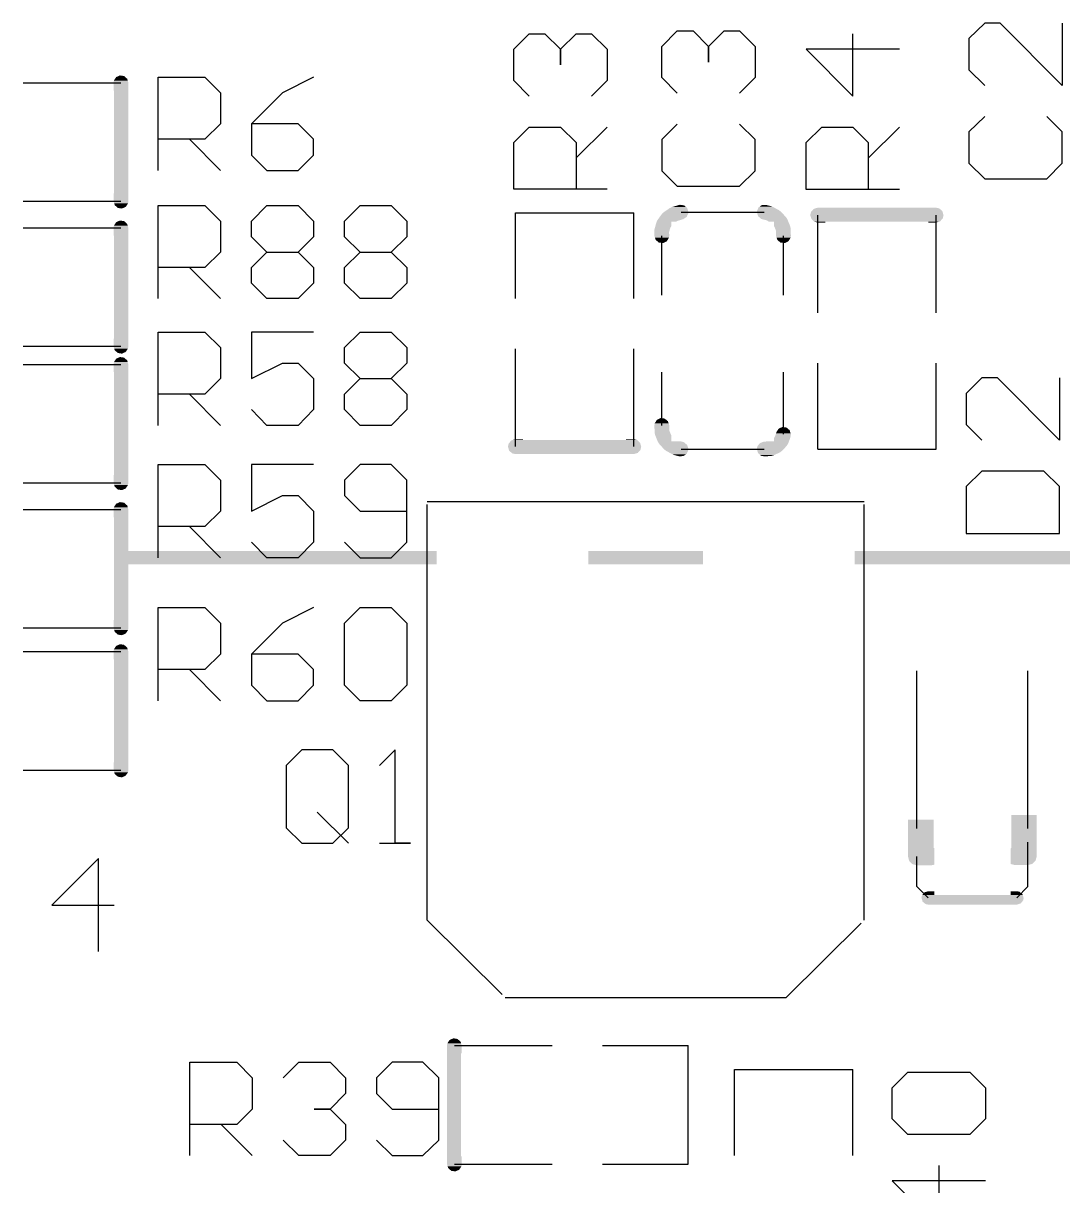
# Model space of a CAD drawing. Extents: x 0 to 3.48, y -0.08 to 2.34.
# Drawn here: x 1.6284 to 1.9795, y 0.7726 to 1.1652 of the extents above; entities that cross this region are included whole.
import ezdxf

# ---------------------------------------------------------------- set-up
doc = ezdxf.new("R2010")
doc.units = 0
doc.layers.add('GTO', color=7, linetype='Continuous')

msp = doc.modelspace()

# ---------------------------------------------------------------- linework, layer by layer
at = {"layer": 'GTO'}
for points in [[(1.8493, 1.1416), (1.8441, 1.1469), (1.8441, 1.1574), (1.8493, 1.1626), (1.8546, 1.1626), (1.8598, 1.1574), (1.8598, 1.1521), (1.8598, 1.1574), (1.8651, 1.1626), (1.8703, 1.1626), (1.8756, 1.1574), (1.8756, 1.1469), (1.8703, 1.1416)], [(1.9793, 1.1652), (1.9793, 1.1442), (1.9583, 1.1652), (1.9531, 1.1652), (1.9478, 1.16), (1.9478, 1.1495), (1.9531, 1.1442)], [(1.7993, 1.1406), (1.7941, 1.1459), (1.7941, 1.1564), (1.7993, 1.1616), (1.8046, 1.1616), (1.8098, 1.1564), (1.8098, 1.1511), (1.8098, 1.1564), (1.8151, 1.1616), (1.8203, 1.1616), (1.8256, 1.1564), (1.8256, 1.1459), (1.8203, 1.1406)], [(1.9243, 1.1564), (1.8928, 1.1564), (1.9086, 1.1406), (1.9086, 1.1616)], [(1.674, 1.1155), (1.674, 1.147), (1.6897, 1.147), (1.695, 1.1417), (1.695, 1.1312), (1.6897, 1.126), (1.674, 1.126)], [(1.7264, 1.147), (1.716, 1.1417), (1.7055, 1.1312), (1.7055, 1.1207), (1.7107, 1.1155), (1.7212, 1.1155), (1.7264, 1.1207), (1.7264, 1.126), (1.7212, 1.1312), (1.7055, 1.1312)], [(1.6284, 1.1451), (1.6614, 1.1451)], [(1.8493, 1.1311), (1.8441, 1.1259), (1.8441, 1.1154), (1.8493, 1.1102), (1.8703, 1.1102), (1.8756, 1.1154), (1.8756, 1.1259), (1.8703, 1.1311)], [(1.9531, 1.1337), (1.9478, 1.1285), (1.9478, 1.118), (1.9531, 1.1127), (1.9741, 1.1127), (1.9793, 1.118), (1.9793, 1.1285), (1.9741, 1.1337)], [(1.8256, 1.1092), (1.7941, 1.1092), (1.7941, 1.1249), (1.7993, 1.1301), (1.8098, 1.1301), (1.8151, 1.1249), (1.8151, 1.1092)], [(1.8151, 1.1197), (1.8256, 1.1301)], [(1.9243, 1.1091), (1.8928, 1.1091), (1.8928, 1.1249), (1.8981, 1.1301), (1.9086, 1.1301), (1.9138, 1.1249), (1.9138, 1.1091)], [(1.9138, 1.1196), (1.9243, 1.1301)], [(1.6845, 1.126), (1.695, 1.1155)], [(1.6284, 1.1051), (1.6614, 1.1051)], [(1.674, 1.0722), (1.674, 1.1036), (1.6897, 1.1036), (1.695, 1.0984), (1.695, 1.0879), (1.6897, 1.0827), (1.674, 1.0827)], [(1.7055, 1.0984), (1.7107, 1.1036), (1.7212, 1.1036), (1.7264, 1.0984), (1.7264, 1.0931), (1.7212, 1.0879), (1.7264, 1.0827), (1.7264, 1.0774), (1.7212, 1.0722), (1.7107, 1.0722), (1.7055, 1.0774), (1.7055, 1.0827), (1.7107, 1.0879), (1.7055, 1.0931), (1.7055, 1.0984)], [(1.7369, 1.0984), (1.7422, 1.1036), (1.7527, 1.1036), (1.7579, 1.0984), (1.7579, 1.0931), (1.7527, 1.0879), (1.7579, 1.0827), (1.7579, 1.0774), (1.7527, 1.0722), (1.7422, 1.0722), (1.7369, 1.0774), (1.7369, 1.0827), (1.7422, 1.0879), (1.7369, 1.0931), (1.7369, 1.0984)], [(1.7946, 1.1012), (1.8346, 1.1012)], [(1.7946, 1.0722), (1.7946, 1.1012)], [(1.8346, 1.0722), (1.8346, 1.1012)], [(1.85055, 1.10142), (1.87866, 1.10142)], [(1.8967, 1.0674), (1.8967, 1.1004)], [(1.9367, 1.0674), (1.9367, 1.1004)], [(1.6284, 1.0961), (1.6614, 1.0961)], [(1.84406, 1.0734), (1.84406, 1.09341)], [(1.88514, 1.0734), (1.88514, 1.09341)], [(1.7107, 1.0879), (1.7212, 1.0879)], [(1.7422, 1.0879), (1.7527, 1.0879)], [(1.6845, 1.0827), (1.695, 1.0722)], [(1.674, 1.0294), (1.674, 1.0609), (1.6897, 1.0609), (1.695, 1.0557), (1.695, 1.0452), (1.6897, 1.0399), (1.674, 1.0399)], [(1.7264, 1.0609), (1.7055, 1.0609), (1.7055, 1.0452), (1.716, 1.0504), (1.7212, 1.0504), (1.7264, 1.0452), (1.7264, 1.0347), (1.7212, 1.0294), (1.7107, 1.0294), (1.7055, 1.0347)], [(1.7369, 1.0557), (1.7422, 1.0609), (1.7527, 1.0609), (1.7579, 1.0557), (1.7579, 1.0504), (1.7527, 1.0452), (1.7579, 1.0399), (1.7579, 1.0347), (1.7527, 1.0294), (1.7422, 1.0294), (1.7369, 1.0347), (1.7369, 1.0399), (1.7422, 1.0452), (1.7369, 1.0504), (1.7369, 1.0557)], [(1.6284, 1.0561), (1.6614, 1.0561)], [(1.7946, 1.0222), (1.7946, 1.0552)], [(1.8346, 1.0222), (1.8346, 1.0552)], [(1.6284, 1.05), (1.6614, 1.05)], [(1.8967, 1.0214), (1.8967, 1.0504)], [(1.9367, 1.0214), (1.9367, 1.0504)], [(1.7422, 1.0452), (1.7527, 1.0452)], [(1.84406, 1.02939), (1.84406, 1.0474)], [(1.88514, 1.02639), (1.88514, 1.0474)], [(1.9784, 1.0454), (1.9784, 1.0244), (1.9574, 1.0454), (1.9521, 1.0454), (1.9469, 1.0402), (1.9469, 1.0297), (1.9521, 1.0244)], [(1.6845, 1.0399), (1.695, 1.0294)], [(1.85055, 1.02138), (1.87866, 1.02138)], [(1.8967, 1.0214), (1.9367, 1.0214)], [(1.674, 0.9847), (1.674, 1.0162), (1.6897, 1.0162), (1.695, 1.0109), (1.695, 1.0004), (1.6897, 0.9952), (1.674, 0.9952)], [(1.7264, 1.0162), (1.7055, 1.0162), (1.7055, 1.0004), (1.716, 1.0057), (1.7212, 1.0057), (1.7264, 1.0004), (1.7264, 0.9899), (1.7212, 0.9847), (1.7107, 0.9847), (1.7055, 0.9899)], [(1.7369, 0.9899), (1.7422, 0.9847), (1.7527, 0.9847), (1.7579, 0.9899), (1.7579, 1.0109), (1.7527, 1.0162), (1.7422, 1.0162), (1.7369, 1.0109), (1.7369, 1.0057), (1.7422, 1.0004), (1.7579, 1.0004)], [(1.9469, 0.9929), (1.9784, 0.9929), (1.9784, 1.0087), (1.9731, 1.0139), (1.9521, 1.0139), (1.9469, 1.0087), (1.9469, 0.9929)], [(1.6284, 1.01), (1.6614, 1.01)], [(1.76482, 1.00367), (1.91239, 1.00367)], [(1.76482, 0.86231), (1.76482, 1.00262)], [(1.91239, 0.86231), (1.91239, 1.00262)], [(1.6284, 1.001), (1.6614, 1.001)], [(1.6845, 0.9952), (1.695, 0.9847)], [(1.674, 0.9364), (1.674, 0.9679), (1.6897, 0.9679), (1.695, 0.9626), (1.695, 0.9521), (1.6897, 0.9469), (1.674, 0.9469)], [(1.7264, 0.9679), (1.716, 0.9626), (1.7055, 0.9521), (1.7055, 0.9416), (1.7107, 0.9364), (1.7212, 0.9364), (1.7264, 0.9416), (1.7264, 0.9469), (1.7212, 0.9521), (1.7055, 0.9521)], [(1.7369, 0.9626), (1.7422, 0.9679), (1.7527, 0.9679), (1.7579, 0.9626), (1.7579, 0.9416), (1.7527, 0.9364), (1.7422, 0.9364), (1.7369, 0.9416), (1.7369, 0.9626)], [(1.6284, 0.961), (1.6614, 0.961)], [(1.6284, 0.953), (1.6614, 0.953)], [(1.6845, 0.9469), (1.695, 0.9364)], [(1.9302, 0.8932), (1.9302, 0.9465)], [(1.9677, 0.8932), (1.9677, 0.9465)], [(1.7382, 0.8935), (1.7382, 0.9145), (1.733, 0.9198), (1.7225, 0.9198), (1.7172, 0.9145), (1.7172, 0.8935), (1.7225, 0.8883), (1.733, 0.8883)], [(1.7487, 0.8883), (1.7592, 0.8883), (1.754, 0.8883), (1.754, 0.9198), (1.7487, 0.9145)], [(1.6284, 0.913), (1.6614, 0.913)], [(1.7277, 0.8988), (1.7382, 0.8883)], [(1.733, 0.8883), (1.7382, 0.8935)], [(1.9677, 0.8736), (1.9677, 0.8886)], [(1.9302, 0.8736), (1.9302, 0.8838)], [(1.6538, 0.8517), (1.6538, 0.8831), (1.6381, 0.8674), (1.6591, 0.8674)], [(1.9302, 0.8736), (1.934, 0.8698)], [(1.964, 0.8698), (1.9677, 0.8736)], [(1.76482, 0.86231), (1.79011, 0.83718)], [(1.88604, 0.83613), (1.91134, 0.86126)], [(1.79117, 0.83613), (1.88604, 0.83613)], [(1.774, 0.8199), (1.807, 0.8199)], [(1.824, 0.8199), (1.853, 0.8199)], [(1.853, 0.7799), (1.853, 0.8199)], [(1.6847, 0.7828), (1.6847, 0.8143), (1.7005, 0.8143), (1.7057, 0.809), (1.7057, 0.7985), (1.7005, 0.7933), (1.6847, 0.7933)], [(1.7162, 0.809), (1.7215, 0.8143), (1.732, 0.8143), (1.7372, 0.809), (1.7372, 0.8038), (1.732, 0.7985), (1.7267, 0.7985), (1.732, 0.7985), (1.7372, 0.7933), (1.7372, 0.788), (1.732, 0.7828), (1.7215, 0.7828), (1.7162, 0.788)], [(1.7477, 0.788), (1.753, 0.7828), (1.7634, 0.7828), (1.7687, 0.788), (1.7687, 0.809), (1.7634, 0.8143), (1.753, 0.8143), (1.7477, 0.809), (1.7477, 0.8038), (1.753, 0.7985), (1.7687, 0.7985)], [(1.8686, 0.8118), (1.9086, 0.8118)], [(1.8686, 0.7828), (1.8686, 0.8118)], [(1.9086, 0.7828), (1.9086, 0.8118)], [(1.9272, 0.7899), (1.9219, 0.7952), (1.9219, 0.8057), (1.9272, 0.8109), (1.9481, 0.8109), (1.9534, 0.8057), (1.9534, 0.7952), (1.9481, 0.7899), (1.9272, 0.7899)], [(1.6952, 0.7933), (1.7057, 0.7828)], [(1.774, 0.7799), (1.807, 0.7799)], [(1.824, 0.7799), (1.853, 0.7799)], [(1.9534, 0.7742), (1.9219, 0.7742), (1.9377, 0.7584), (1.9377, 0.7794)]]:
    msp.add_lwpolyline(points, dxfattribs=at)
for points in [[(1.65902, 1.14585), (1.65941, 1.14644), (1.66368, 1.14585), (1.66351, 1.14644)], [(1.65941, 1.14644), (1.65979, 1.14701), (1.66351, 1.14644), (1.66286, 1.14701)], [(1.65979, 1.14701), (1.66059, 1.14737), (1.66286, 1.14701), (1.66246, 1.14737)], [(1.66059, 1.14737), (1.66107, 1.14758), (1.66246, 1.14737), (1.66107, 1.14758)], [(1.6589, 1.1451), (1.65902, 1.14585), (1.6639, 1.1451), (1.66368, 1.14585)], [(1.6589, 1.14248), (1.6589, 1.1451), (1.6639, 1.14248), (1.6639, 1.1451)], [(1.65908, 1.10773), (1.65908, 1.14247), (1.6639, 1.10773), (1.6639, 1.14247)], [(1.6589, 1.1051), (1.6589, 1.10773), (1.6639, 1.1051), (1.6639, 1.10773)], [(1.65912, 1.10435), (1.6589, 1.1051), (1.66379, 1.10435), (1.6639, 1.1051)], [(1.65929, 1.10376), (1.65912, 1.10435), (1.66339, 1.10376), (1.66379, 1.10435)], [(1.65994, 1.10319), (1.65929, 1.10376), (1.66301, 1.10319), (1.66339, 1.10376)], [(1.8474, 1.10309), (1.8494, 1.10368), (1.85228, 1.10309), (1.8516, 1.10368)], [(1.8494, 1.10368), (1.84984, 1.10381), (1.8516, 1.10368), (1.85075, 1.10381)], [(1.84984, 1.10381), (1.85022, 1.10389), (1.85075, 1.10381), (1.85022, 1.10389)], [(1.87704, 1.10321), (1.87737, 1.10345), (1.88152, 1.10321), (1.8809, 1.10345)], [(1.87737, 1.10345), (1.87784, 1.10378), (1.8809, 1.10345), (1.87952, 1.10378)], [(1.87784, 1.10378), (1.87924, 1.10385), (1.87952, 1.10378), (1.87924, 1.10385)], [(1.66035, 1.10283), (1.65994, 1.10319), (1.66221, 1.10283), (1.66301, 1.10319)], [(1.66173, 1.10262), (1.66035, 1.10283), (1.66173, 1.10262), (1.66221, 1.10283)], [(1.84281, 1.09902), (1.84335, 1.09978), (1.85126, 1.09902), (1.85244, 1.09978)], [(1.84335, 1.09978), (1.84404, 1.10072), (1.85244, 1.09978), (1.85287, 1.10072)], [(1.84404, 1.10072), (1.84436, 1.10105), (1.85287, 1.10072), (1.85302, 1.10105)], [(1.84436, 1.10105), (1.84463, 1.10131), (1.85302, 1.10105), (1.85304, 1.10131)], [(1.84463, 1.10131), (1.84478, 1.10142), (1.85304, 1.10131), (1.85305, 1.10142)], [(1.84478, 1.10142), (1.84668, 1.10274), (1.85305, 1.10142), (1.85266, 1.10274)], [(1.84668, 1.10274), (1.84671, 1.10276), (1.85266, 1.10274), (1.85266, 1.10276)], [(1.84671, 1.10276), (1.8474, 1.10309), (1.85266, 1.10276), (1.85228, 1.10309)], [(1.87616, 1.10149), (1.87617, 1.10167), (1.88437, 1.10149), (1.88413, 1.10167)], [(1.87616, 1.10142), (1.87616, 1.10149), (1.88444, 1.10142), (1.88437, 1.10149)], [(1.87655, 1.10007), (1.87616, 1.10142), (1.88566, 1.10007), (1.88444, 1.10142)], [(1.87617, 1.10167), (1.8763, 1.102), (1.88413, 1.10167), (1.88372, 1.102)], [(1.8763, 1.102), (1.8767, 1.10297), (1.88372, 1.102), (1.88195, 1.10297)], [(1.877, 1.09968), (1.87655, 1.10007), (1.88602, 1.09968), (1.88566, 1.10007)], [(1.8767, 1.10297), (1.87704, 1.10321), (1.88195, 1.10297), (1.88152, 1.10321)], [(1.8776, 1.09915), (1.877, 1.09968), (1.88635, 1.09915), (1.88602, 1.09968)], [(1.8942, 1.1004), (1.89444, 1.10145), (1.9392, 1.1004), (1.93889, 1.10145)], [(1.89451, 1.09935), (1.8942, 1.1004), (1.93897, 1.09935), (1.9392, 1.1004)], [(1.89444, 1.10145), (1.89469, 1.10174), (1.93889, 1.10145), (1.93881, 1.10174)], [(1.89459, 1.09906), (1.89451, 1.09935), (1.93872, 1.09906), (1.93897, 1.09935)], [(1.89469, 1.10174), (1.89536, 1.10251), (1.93881, 1.10174), (1.93794, 1.10251)], [(1.89536, 1.10251), (1.8959, 1.10267), (1.93794, 1.10251), (1.93776, 1.10267)], [(1.8959, 1.10267), (1.8967, 1.1029), (1.93776, 1.10267), (1.9367, 1.1029)], [(1.6589, 1.0961), (1.65902, 1.09685), (1.6639, 1.0961), (1.66368, 1.09685)], [(1.6589, 1.09348), (1.6589, 1.0961), (1.6639, 1.09348), (1.6639, 1.0961)], [(1.65902, 1.09685), (1.65941, 1.09744), (1.66368, 1.09685), (1.66351, 1.09744)], [(1.65941, 1.09744), (1.65979, 1.09801), (1.66351, 1.09744), (1.66286, 1.09801)], [(1.65979, 1.09801), (1.66059, 1.09837), (1.66286, 1.09801), (1.66246, 1.09837)], [(1.66059, 1.09837), (1.66107, 1.09858), (1.66246, 1.09837), (1.66107, 1.09858)], [(1.84151, 1.09499), (1.8416, 1.09566), (1.8466, 1.09499), (1.84679, 1.09566)], [(1.8416, 1.09566), (1.84175, 1.09619), (1.84679, 1.09566), (1.84694, 1.09619)], [(1.84175, 1.09619), (1.84186, 1.0966), (1.84694, 1.09619), (1.84723, 1.0966)], [(1.84186, 1.0966), (1.84224, 1.09795), (1.84723, 1.0966), (1.84723, 1.09795)], [(1.84224, 1.09796), (1.84234, 1.09817), (1.84723, 1.09796), (1.84723, 1.09817)], [(1.84224, 1.09795), (1.84224, 1.09796), (1.84723, 1.09795), (1.84723, 1.09796)], [(1.84234, 1.09818), (1.84245, 1.09841), (1.84887, 1.09818), (1.84921, 1.09841)], [(1.84234, 1.09817), (1.84234, 1.09818), (1.84723, 1.09817), (1.84723, 1.09818)], [(1.84245, 1.09841), (1.84262, 1.09875), (1.84921, 1.09841), (1.85036, 1.09875)], [(1.84262, 1.09875), (1.84281, 1.09902), (1.85036, 1.09875), (1.85126, 1.09902)], [(1.87807, 1.09898), (1.8776, 1.09915), (1.88645, 1.09898), (1.88635, 1.09915)], [(1.87824, 1.09895), (1.87807, 1.09898), (1.88648, 1.09895), (1.88645, 1.09898)], [(1.8794, 1.09866), (1.87824, 1.09895), (1.8866, 1.09866), (1.88648, 1.09895)], [(1.8803, 1.09818), (1.87941, 1.09866), (1.8868, 1.09818), (1.8866, 1.09866)], [(1.8803, 1.09817), (1.8803, 1.09818), (1.8868, 1.09817), (1.8868, 1.09818)], [(1.88198, 1.09673), (1.88198, 1.09817), (1.88739, 1.09673), (1.8868, 1.09817)], [(1.88198, 1.09669), (1.88198, 1.09673), (1.8874, 1.09669), (1.88739, 1.09673)], [(1.88202, 1.09664), (1.88198, 1.09669), (1.88741, 1.09664), (1.8874, 1.09669)], [(1.88234, 1.09585), (1.88202, 1.09664), (1.88758, 1.09585), (1.88741, 1.09664)], [(1.88237, 1.0958), (1.88234, 1.09585), (1.88758, 1.0958), (1.88758, 1.09585)], [(1.88259, 1.09526), (1.88237, 1.0958), (1.88759, 1.09526), (1.88758, 1.0958)], [(1.89547, 1.09829), (1.89459, 1.09906), (1.93805, 1.09829), (1.93872, 1.09906)], [(1.8956, 1.09818), (1.89547, 1.09829), (1.93764, 1.09818), (1.93805, 1.09829)], [(1.89561, 1.09817), (1.8956, 1.09818), (1.89933, 1.09817), (1.89933, 1.09818)], [(1.89565, 1.09813), (1.89561, 1.09817), (1.89933, 1.09813), (1.89933, 1.09817)], [(1.8967, 1.0979), (1.89565, 1.09813), (1.89933, 1.0979), (1.89933, 1.09813)], [(1.93407, 1.09817), (1.89933, 1.09818), (1.93764, 1.09817), (1.93764, 1.09818)], [(1.93408, 1.09817), (1.93407, 1.09817), (1.93762, 1.09817), (1.93764, 1.09817)], [(1.93408, 1.0979), (1.93408, 1.09817), (1.9367, 1.0979), (1.93762, 1.09817)], [(1.65908, 1.05873), (1.65908, 1.09347), (1.6639, 1.05873), (1.6639, 1.09347)], [(1.84151, 1.09492), (1.84151, 1.09499), (1.84658, 1.09492), (1.8466, 1.09499)], [(1.84152, 1.0947), (1.84151, 1.09492), (1.84652, 1.0947), (1.84658, 1.09492)], [(1.84152, 1.09469), (1.84152, 1.0947), (1.84652, 1.09469), (1.84652, 1.0947)], [(1.84156, 1.09349), (1.84152, 1.09469), (1.84656, 1.09349), (1.84652, 1.09469)], [(1.84156, 1.09341), (1.84156, 1.09349), (1.84656, 1.09341), (1.84656, 1.09349)], [(1.84156, 1.09333), (1.84156, 1.09341), (1.84655, 1.09333), (1.84656, 1.09341)], [(1.84175, 1.09276), (1.84156, 1.09333), (1.84647, 1.09276), (1.84655, 1.09333)], [(1.842, 1.092), (1.84175, 1.09276), (1.84601, 1.092), (1.84647, 1.09276)], [(1.84254, 1.09157), (1.842, 1.092), (1.84574, 1.09157), (1.84601, 1.092)], [(1.84309, 1.09112), (1.84254, 1.09157), (1.84481, 1.09112), (1.84574, 1.09157)], [(1.88259, 1.09525), (1.88259, 1.09526), (1.88759, 1.09525), (1.88759, 1.09526)], [(1.88264, 1.09348), (1.88259, 1.09525), (1.88764, 1.09348), (1.88759, 1.09525)], [(1.88264, 1.09341), (1.88264, 1.09348), (1.88764, 1.09341), (1.88764, 1.09348)], [(1.88264, 1.09334), (1.88264, 1.09341), (1.88763, 1.09334), (1.88764, 1.09341)], [(1.88283, 1.09277), (1.88264, 1.09334), (1.88755, 1.09277), (1.88763, 1.09334)], [(1.88308, 1.09201), (1.88283, 1.09277), (1.88709, 1.09201), (1.88755, 1.09277)], [(1.88362, 1.09157), (1.88308, 1.09201), (1.88682, 1.09157), (1.88709, 1.09201)], [(1.88417, 1.09113), (1.88362, 1.09157), (1.8859, 1.09113), (1.88682, 1.09157)], [(1.84448, 1.09096), (1.84309, 1.09112), (1.84448, 1.09096), (1.84481, 1.09112)], [(1.88556, 1.09096), (1.88417, 1.09113), (1.88556, 1.09096), (1.8859, 1.09113)], [(1.6589, 1.0561), (1.6589, 1.05873), (1.6639, 1.0561), (1.6639, 1.05873)], [(1.65912, 1.05535), (1.6589, 1.0561), (1.66379, 1.05535), (1.6639, 1.0561)], [(1.65929, 1.05476), (1.65912, 1.05535), (1.66339, 1.05476), (1.66379, 1.05535)], [(1.65994, 1.05419), (1.65929, 1.05476), (1.66301, 1.05419), (1.66339, 1.05476)], [(1.65979, 1.05191), (1.66059, 1.05227), (1.66286, 1.05191), (1.66246, 1.05227)], [(1.66035, 1.05383), (1.65994, 1.05419), (1.66221, 1.05383), (1.66301, 1.05419)], [(1.66173, 1.05362), (1.66035, 1.05383), (1.66173, 1.05362), (1.66221, 1.05383)], [(1.66059, 1.05227), (1.66107, 1.05248), (1.66246, 1.05227), (1.66107, 1.05248)], [(1.6589, 1.05), (1.65902, 1.05075), (1.6639, 1.05), (1.66368, 1.05075)], [(1.6589, 1.04738), (1.6589, 1.05), (1.6639, 1.04738), (1.6639, 1.05)], [(1.65902, 1.05075), (1.65941, 1.05134), (1.66368, 1.05075), (1.66351, 1.05134)], [(1.65941, 1.05134), (1.65979, 1.05191), (1.66351, 1.05134), (1.66286, 1.05191)], [(1.65908, 1.01263), (1.65908, 1.04737), (1.6639, 1.01263), (1.6639, 1.04737)], [(1.84156, 1.02939), (1.84157, 1.02946), (1.84656, 1.02939), (1.84656, 1.02946)], [(1.84156, 1.02932), (1.84156, 1.02939), (1.84656, 1.02932), (1.84656, 1.02939)], [(1.84161, 1.02755), (1.84156, 1.02932), (1.84661, 1.02755), (1.84656, 1.02932)], [(1.84157, 1.02946), (1.84165, 1.03006), (1.84656, 1.02946), (1.84637, 1.03006)], [(1.84165, 1.03006), (1.84211, 1.03079), (1.84637, 1.03006), (1.84613, 1.03079)], [(1.84211, 1.03079), (1.84239, 1.03124), (1.84613, 1.03079), (1.84557, 1.03124)], [(1.84239, 1.03124), (1.8433, 1.03168), (1.84557, 1.03124), (1.84505, 1.03168)], [(1.8433, 1.03168), (1.84366, 1.03185), (1.84505, 1.03168), (1.84366, 1.03185)], [(1.88353, 1.02829), (1.88434, 1.02865), (1.88661, 1.02829), (1.88619, 1.02865)], [(1.88434, 1.02865), (1.88481, 1.02886), (1.88619, 1.02865), (1.88481, 1.02886)], [(1.84163, 1.02701), (1.84161, 1.02755), (1.84684, 1.02701), (1.84661, 1.02755)], [(1.84163, 1.02695), (1.84163, 1.02701), (1.84686, 1.02695), (1.84684, 1.02701)], [(1.8418, 1.02616), (1.84163, 1.02695), (1.84718, 1.02616), (1.84686, 1.02695)], [(1.84181, 1.02611), (1.8418, 1.02616), (1.84723, 1.02611), (1.84718, 1.02616)], [(1.84182, 1.02607), (1.84181, 1.02611), (1.84723, 1.02607), (1.84723, 1.02611)], [(1.84265, 1.02403), (1.84182, 1.02607), (1.84723, 1.02403), (1.84723, 1.02607)], [(1.88198, 1.02523), (1.88201, 1.02526), (1.88745, 1.02523), (1.88746, 1.02526)], [(1.88198, 1.02403), (1.88198, 1.02523), (1.88701, 1.02403), (1.88745, 1.02523)], [(1.88201, 1.02526), (1.88221, 1.02548), (1.88746, 1.02526), (1.88751, 1.02548)], [(1.88221, 1.02548), (1.88234, 1.02582), (1.88751, 1.02548), (1.88759, 1.02582)], [(1.88234, 1.02582), (1.88243, 1.02608), (1.88759, 1.02582), (1.88763, 1.02608)], [(1.88243, 1.02608), (1.88254, 1.02639), (1.88763, 1.02608), (1.88764, 1.02639)], [(1.88254, 1.02639), (1.88267, 1.02672), (1.88764, 1.02639), (1.88755, 1.02672)], [(1.88267, 1.02672), (1.88276, 1.02713), (1.88755, 1.02672), (1.88743, 1.02713)], [(1.88276, 1.02713), (1.88316, 1.02773), (1.88743, 1.02713), (1.88725, 1.02773)], [(1.88316, 1.02773), (1.88353, 1.02829), (1.88725, 1.02773), (1.88661, 1.02829)], [(1.7921, 1.0222), (1.79234, 1.02325), (1.8371, 1.0222), (1.83679, 1.02325)], [(1.79241, 1.02115), (1.7921, 1.0222), (1.83687, 1.02115), (1.8371, 1.0222)], [(1.79234, 1.02325), (1.79259, 1.02354), (1.83679, 1.02325), (1.83671, 1.02354)], [(1.79249, 1.02086), (1.79241, 1.02115), (1.83662, 1.02086), (1.83687, 1.02115)], [(1.79337, 1.02009), (1.79249, 1.02086), (1.83595, 1.02009), (1.83662, 1.02086)], [(1.79259, 1.02354), (1.79326, 1.02431), (1.83671, 1.02354), (1.83584, 1.02431)], [(1.79326, 1.02431), (1.79366, 1.02443), (1.83584, 1.02431), (1.8357, 1.02443)], [(1.79366, 1.02443), (1.79366, 1.02443), (1.83197, 1.02443), (1.79723, 1.02443)], [(1.79369, 1.02443), (1.7946, 1.0247), (1.79723, 1.02443), (1.79723, 1.0247)], [(1.7946, 1.0247), (1.7946, 1.0247), (1.79723, 1.0247), (1.7946, 1.0247)], [(1.83198, 1.02447), (1.83198, 1.0247), (1.83566, 1.02447), (1.8346, 1.0247)], [(1.83198, 1.02443), (1.83198, 1.02447), (1.8357, 1.02443), (1.83566, 1.02447)], [(1.84273, 1.02385), (1.84266, 1.02403), (1.85097, 1.02385), (1.85026, 1.02403)], [(1.84275, 1.02382), (1.84273, 1.02385), (1.85113, 1.02382), (1.85097, 1.02385)], [(1.84285, 1.02365), (1.84275, 1.02382), (1.8516, 1.02365), (1.85113, 1.02382)], [(1.84319, 1.02312), (1.84285, 1.02365), (1.85221, 1.02312), (1.8516, 1.02365)], [(1.84355, 1.02273), (1.84319, 1.02312), (1.85266, 1.02273), (1.85221, 1.02312)], [(1.84477, 1.02138), (1.84355, 1.02273), (1.85305, 1.02138), (1.85266, 1.02273)], [(1.84484, 1.02131), (1.84477, 1.02138), (1.85304, 1.02131), (1.85305, 1.02138)], [(1.84507, 1.02113), (1.84484, 1.02131), (1.85303, 1.02113), (1.85304, 1.02131)], [(1.84549, 1.0208), (1.84507, 1.02113), (1.8529, 1.0208), (1.85303, 1.02113)], [(1.84725, 1.01983), (1.84549, 1.0208), (1.8525, 1.01983), (1.8529, 1.0208)], [(1.87616, 1.02138), (1.8763, 1.02223), (1.88523, 1.02138), (1.88601, 1.02223)], [(1.87631, 1.02086), (1.87616, 1.02138), (1.88474, 1.02086), (1.88523, 1.02138)], [(1.8763, 1.02223), (1.87646, 1.02245), (1.88601, 1.02223), (1.88622, 1.02245)], [(1.87647, 1.02031), (1.87631, 1.02086), (1.884, 1.02031), (1.88474, 1.02086)], [(1.87646, 1.02245), (1.87707, 1.02328), (1.88622, 1.02245), (1.88673, 1.02328)], [(1.87707, 1.02328), (1.87712, 1.02336), (1.88673, 1.02328), (1.88676, 1.02336)], [(1.87712, 1.02336), (1.87843, 1.02387), (1.88676, 1.02336), (1.88695, 1.02387)], [(1.87843, 1.02387), (1.88004, 1.02402), (1.88695, 1.02387), (1.887, 1.02402)], [(1.88197, 1.02402), (1.88198, 1.02403), (1.887, 1.02402), (1.88701, 1.02403)], [(1.79355, 1.01993), (1.79337, 1.02009), (1.8354, 1.01993), (1.83595, 1.02009)], [(1.7946, 1.0197), (1.79355, 1.01993), (1.8346, 1.0197), (1.8354, 1.01993)], [(1.84769, 1.01959), (1.84725, 1.01983), (1.85217, 1.01959), (1.8525, 1.01983)], [(1.84831, 1.01935), (1.84769, 1.01959), (1.85183, 1.01935), (1.85217, 1.01959)], [(1.84969, 1.01902), (1.84831, 1.01935), (1.85136, 1.01902), (1.85183, 1.01935)], [(1.84996, 1.01895), (1.84969, 1.01902), (1.84996, 1.01895), (1.85136, 1.01902)], [(1.87655, 1.02004), (1.87647, 1.02031), (1.88344, 1.02004), (1.884, 1.02031)], [(1.87735, 1.01934), (1.87655, 1.02004), (1.88199, 1.01934), (1.88344, 1.02004)], [(1.8776, 1.01912), (1.87735, 1.01934), (1.88119, 1.01912), (1.88199, 1.01934)], [(1.87768, 1.0191), (1.8776, 1.01912), (1.88114, 1.0191), (1.88119, 1.01912)], [(1.87889, 1.0189), (1.87768, 1.0191), (1.87889, 1.0189), (1.88114, 1.0191)], [(1.6589, 1.01), (1.6589, 1.01263), (1.6639, 1.01), (1.6639, 1.01263)], [(1.65912, 1.00925), (1.6589, 1.01), (1.66379, 1.00925), (1.6639, 1.01)], [(1.65929, 1.00866), (1.65912, 1.00925), (1.66339, 1.00866), (1.66379, 1.00925)], [(1.65994, 1.00809), (1.65929, 1.00866), (1.66301, 1.00809), (1.66339, 1.00866)], [(1.66035, 1.00773), (1.65994, 1.00809), (1.66221, 1.00773), (1.66301, 1.00809)], [(1.66173, 1.00752), (1.66035, 1.00773), (1.66173, 1.00752), (1.66221, 1.00773)], [(1.6589, 1.001), (1.65902, 1.00175), (1.6639, 1.001), (1.66368, 1.00175)], [(1.65902, 1.00175), (1.65941, 1.00234), (1.66368, 1.00175), (1.66351, 1.00234)], [(1.65941, 1.00234), (1.65979, 1.00291), (1.66351, 1.00234), (1.66286, 1.00291)], [(1.65979, 1.00291), (1.66059, 1.00327), (1.66286, 1.00291), (1.66246, 1.00327)], [(1.66059, 1.00327), (1.66107, 1.00348), (1.66246, 1.00327), (1.66107, 1.00348)], [(1.6589, 0.99838), (1.6589, 1.001), (1.6639, 0.99838), (1.6639, 1.001)], [(1.65908, 0.98696), (1.65908, 0.99837), (1.6639, 0.98696), (1.6639, 0.99837)], [(1.65908, 0.98695), (1.65908, 0.98696), (1.66391, 0.98695), (1.6639, 0.98696)], [(1.65908, 0.98245), (1.65908, 0.98695), (1.76798, 0.98245), (1.76798, 0.98695)], [(1.65908, 0.98695), (1.65908, 0.98695), (1.76798, 0.98695), (1.66391, 0.98695)], [(1.81923, 0.98245), (1.81923, 0.98695), (1.85798, 0.98245), (1.85798, 0.98695)], [(1.81923, 0.98695), (1.81923, 0.98695), (1.85798, 0.98695), (1.81923, 0.98695)], [(1.90923, 0.98245), (1.90923, 0.98695), (2.24023, 0.98245), (2.24023, 0.98695)], [(1.90923, 0.98695), (1.90923, 0.98695), (2.24023, 0.98695), (1.90923, 0.98695)], [(1.65908, 0.98244), (1.65908, 0.98245), (1.6639, 0.98244), (1.66391, 0.98245)], [(1.65908, 0.98245), (1.65908, 0.98245), (1.66391, 0.98245), (1.76798, 0.98245)], [(1.65908, 0.96363), (1.65908, 0.98244), (1.6639, 0.96363), (1.6639, 0.98244)], [(1.6589, 0.961), (1.6589, 0.96363), (1.6639, 0.961), (1.6639, 0.96363)], [(1.65912, 0.96025), (1.6589, 0.961), (1.66379, 0.96025), (1.6639, 0.961)], [(1.65929, 0.95966), (1.65912, 0.96025), (1.66339, 0.95966), (1.66379, 0.96025)], [(1.65994, 0.95909), (1.65929, 0.95966), (1.66301, 0.95909), (1.66339, 0.95966)], [(1.66035, 0.95873), (1.65994, 0.95909), (1.66221, 0.95873), (1.66301, 0.95909)], [(1.66173, 0.95852), (1.66035, 0.95873), (1.66173, 0.95852), (1.66221, 0.95873)], [(1.65902, 0.95375), (1.65941, 0.95434), (1.66368, 0.95375), (1.66351, 0.95434)], [(1.65941, 0.95434), (1.65979, 0.95491), (1.66351, 0.95434), (1.66286, 0.95491)], [(1.65979, 0.95491), (1.66059, 0.95527), (1.66286, 0.95491), (1.66246, 0.95527)], [(1.66059, 0.95527), (1.66107, 0.95548), (1.66246, 0.95527), (1.66107, 0.95548)], [(1.6589, 0.953), (1.65902, 0.95375), (1.6639, 0.953), (1.66368, 0.95375)], [(1.6589, 0.95038), (1.6589, 0.953), (1.6639, 0.95038), (1.6639, 0.953)], [(1.65908, 0.91563), (1.65908, 0.95037), (1.6639, 0.91563), (1.6639, 0.95037)], [(1.6589, 0.913), (1.6589, 0.91563), (1.6639, 0.913), (1.6639, 0.91563)], [(1.65912, 0.91225), (1.6589, 0.913), (1.66379, 0.91225), (1.6639, 0.913)], [(1.65929, 0.91166), (1.65912, 0.91225), (1.66339, 0.91166), (1.66379, 0.91225)], [(1.65994, 0.91109), (1.65929, 0.91166), (1.66301, 0.91109), (1.66339, 0.91166)], [(1.66035, 0.91073), (1.65994, 0.91109), (1.66221, 0.91073), (1.66301, 0.91109)], [(1.66173, 0.91052), (1.66035, 0.91073), (1.66173, 0.91052), (1.66221, 0.91073)], [(1.9272, 0.8932), (1.9272, 0.8962), (1.9359, 0.8932), (1.9359, 0.8962)], [(1.92721, 0.8962), (1.92721, 0.8962), (1.9359, 0.8962), (1.92721, 0.8962)], [(1.9621, 0.8932), (1.9621, 0.8978), (1.9707, 0.8932), (1.9707, 0.8978)], [(1.96211, 0.8978), (1.96211, 0.8978), (1.9707, 0.8978), (1.96211, 0.8978)], [(1.9272, 0.88667), (1.9272, 0.8932), (1.9359, 0.88667), (1.9359, 0.8932)], [(1.9621, 0.88666), (1.9621, 0.8932), (1.9707, 0.88666), (1.9707, 0.8932)], [(1.9272, 0.88666), (1.9272, 0.88667), (1.93591, 0.88666), (1.9359, 0.88667)], [(1.9272, 0.88658), (1.9272, 0.88666), (1.93612, 0.88658), (1.93591, 0.88666)], [(1.9272, 0.8842), (1.9272, 0.88658), (1.93613, 0.8842), (1.93613, 0.88658)], [(1.9272, 0.88658), (1.9272, 0.88658), (1.93613, 0.88658), (1.93612, 0.88658)], [(1.9272, 0.8838), (1.9272, 0.8842), (1.93613, 0.8838), (1.93613, 0.8842)], [(1.9276, 0.88231), (1.9272, 0.8838), (1.93613, 0.88231), (1.93613, 0.8838)], [(1.96188, 0.88654), (1.9621, 0.88665), (1.9707, 0.88654), (1.9707, 0.88665)], [(1.96188, 0.8858), (1.96188, 0.88654), (1.9707, 0.8858), (1.9707, 0.88654)], [(1.96188, 0.8839), (1.96188, 0.8858), (1.9707, 0.8839), (1.9707, 0.8858)], [(1.96188, 0.88237), (1.96188, 0.8839), (1.97028, 0.88237), (1.9707, 0.8839)], [(1.9621, 0.88665), (1.9621, 0.88666), (1.9707, 0.88665), (1.9707, 0.88666)], [(1.92867, 0.88122), (1.9276, 0.88231), (1.93613, 0.88122), (1.93613, 0.88231)], [(1.92939, 0.88102), (1.92867, 0.88122), (1.93613, 0.88102), (1.93613, 0.88122)], [(1.92941, 0.88102), (1.92939, 0.88102), (1.93612, 0.88102), (1.93613, 0.88102)], [(1.9302, 0.8808), (1.92941, 0.88102), (1.935, 0.8808), (1.93612, 0.88102)], [(1.96188, 0.88129), (1.96188, 0.88237), (1.96919, 0.88129), (1.97028, 0.88237)], [(1.96188, 0.88126), (1.96188, 0.88129), (1.96907, 0.88126), (1.96919, 0.88129)], [(1.9633, 0.8809), (1.96188, 0.88126), (1.9677, 0.8809), (1.96906, 0.88126)], [(1.96188, 0.88126), (1.96188, 0.88126), (1.96906, 0.88126), (1.96907, 0.88126)], [(1.93206, 0.87081), (1.93273, 0.87166), (1.93613, 0.87081), (1.93613, 0.87166)], [(1.93273, 0.87166), (1.934, 0.87205), (1.93613, 0.87166), (1.93613, 0.87205)], [(1.934, 0.87205), (1.934, 0.87205), (1.93613, 0.87205), (1.934, 0.87205)], [(1.96188, 0.87189), (1.96188, 0.87205), (1.96482, 0.87189), (1.964, 0.87205)], [(1.96188, 0.87107), (1.96188, 0.87189), (1.96586, 0.87107), (1.96482, 0.87189)], [(1.93175, 0.8698), (1.93191, 0.87062), (1.96625, 0.8698), (1.966, 0.87062)], [(1.93201, 0.86898), (1.93175, 0.8698), (1.9661, 0.86898), (1.96625, 0.8698)], [(1.93191, 0.87062), (1.93205, 0.8708), (1.966, 0.87062), (1.96594, 0.8708)], [(1.93214, 0.86853), (1.93201, 0.86898), (1.96574, 0.86853), (1.9661, 0.86898)], [(1.93205, 0.8708), (1.93206, 0.87081), (1.93613, 0.8708), (1.93613, 0.87081)], [(1.93205, 0.8708), (1.93205, 0.8708), (1.96187, 0.8708), (1.93613, 0.8708)], [(1.93288, 0.86794), (1.93214, 0.86853), (1.96527, 0.86794), (1.96574, 0.86853)], [(1.93318, 0.86771), (1.93288, 0.86794), (1.9645, 0.86771), (1.96527, 0.86794)], [(1.934, 0.86755), (1.93318, 0.86771), (1.964, 0.86755), (1.9645, 0.86771)], [(1.96187, 0.8708), (1.96188, 0.87081), (1.96594, 0.8708), (1.96594, 0.87081)], [(1.96188, 0.87081), (1.96188, 0.87107), (1.96594, 0.87081), (1.96586, 0.87107)], [(1.7715, 0.8199), (1.77162, 0.82065), (1.7765, 0.8199), (1.77628, 0.82065)], [(1.77162, 0.82065), (1.77201, 0.82124), (1.77628, 0.82065), (1.77611, 0.82124)], [(1.77201, 0.82124), (1.77239, 0.82181), (1.77611, 0.82124), (1.77546, 0.82181)], [(1.77239, 0.82181), (1.77319, 0.82217), (1.77546, 0.82181), (1.77506, 0.82217)], [(1.77319, 0.82217), (1.77367, 0.82238), (1.77506, 0.82217), (1.77367, 0.82238)], [(1.7715, 0.81727), (1.7715, 0.8199), (1.7765, 0.81727), (1.7765, 0.8199)], [(1.7715, 0.78253), (1.7715, 0.81727), (1.77623, 0.78253), (1.77623, 0.81727)], [(1.7715, 0.81727), (1.7715, 0.81727), (1.77623, 0.81727), (1.77624, 0.81727)], [(1.7715, 0.7799), (1.7715, 0.78253), (1.7765, 0.7799), (1.7765, 0.78253)], [(1.7715, 0.78253), (1.7715, 0.78253), (1.7765, 0.78253), (1.77623, 0.78253)], [(1.77172, 0.77915), (1.7715, 0.7799), (1.77639, 0.77915), (1.7765, 0.7799)], [(1.77189, 0.77856), (1.77172, 0.77915), (1.77599, 0.77856), (1.77639, 0.77915)], [(1.77254, 0.77799), (1.77189, 0.77856), (1.77561, 0.77799), (1.77599, 0.77856)], [(1.77295, 0.77763), (1.77254, 0.77799), (1.77481, 0.77763), (1.77561, 0.77799)], [(1.77433, 0.77742), (1.77295, 0.77763), (1.77433, 0.77742), (1.77481, 0.77763)]]:
    msp.add_solid(points, dxfattribs=at)

doc.saveas('drawing.dxf')
